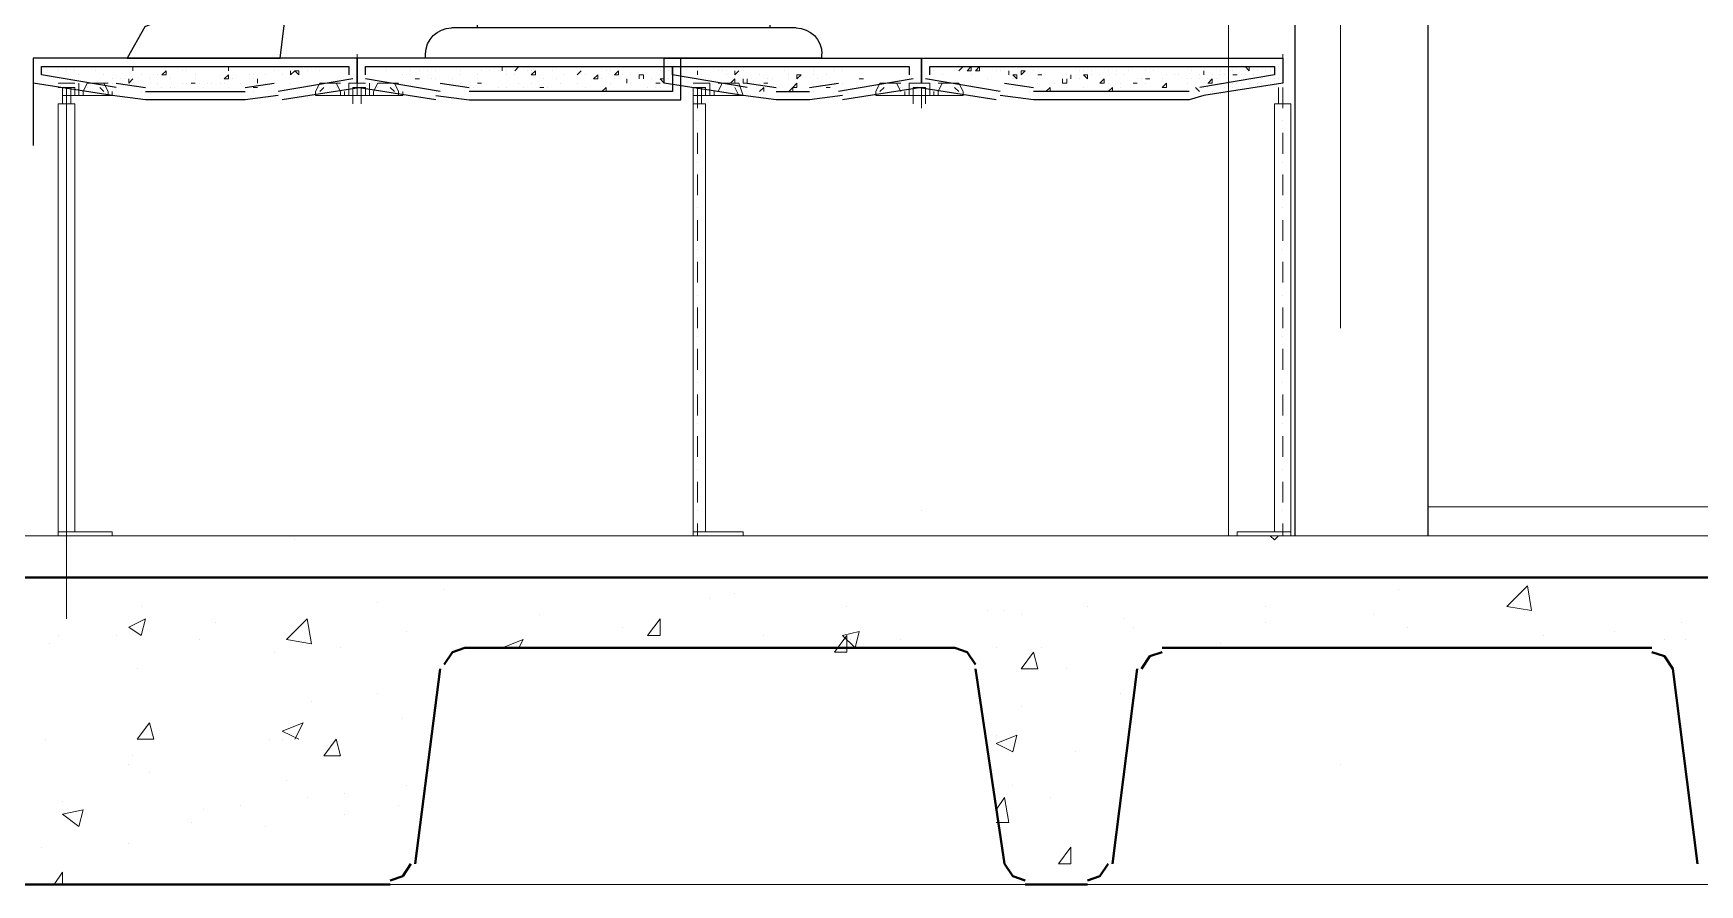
# Model space of a CAD drawing. Header units: millimetres. Extents: x 182 to 575, y -105 to 95.
# Drawn here: x 375.999 to 377.911, y -2.828 to -1.852 of the extents above; entities that cross this region are included whole.
import ezdxf

# ---------------------------------------------------------------- set-up
doc = ezdxf.new("R2010")
doc.units = ezdxf.units.MM
doc.header["$MEASUREMENT"] = 0
doc.layers.add('Akmb-vis', color=1, linetype='Continuous')
doc.layers.add('PDF_Geometry', color=7, linetype='Continuous')

# ---------------------------------------------------------------- blocks, each defined once
blk = doc.blocks.new('visib')
for p, q in [((-0.3984, 0.3158), (-0.5026, 0.83)), ((-0.5026, 0.83), (-0.4965, 0.83)), ((-0.4305, 0.625), (-0.4671, 0.806)), ((-0.4611, 0.625), (-0.0213, 0.625)), ((-0.455, 0.595), (0.0087, 0.595)), ((-0.06, 0.035), (-0.06, 0.595)), ((0.0087, 0.595), (0.0087, 0.595)), ((0.0442, 0.4515), (-0.06, 0.4403)), ((0.0774, 0.365), (0.0774, 0.4216)), ((-0.06, 0.365), (0.0774, 0.365)), ((-0.3984, 0.035), (-0.3984, 0.3158)), ((-0.4284, 0.035), (-0.03, 0.035)), ((-0.4584, 0), (-0.4584, 0.005)), ((-0.4584, 0), (0, 0)), ((0, 0), (0, 0.005)), ((0, 0), (0.3453, 0))]:
    blk.add_line(p, q)
at = {"const_width": 0.005}
for points in [[(-0.3295, 1.22, 1), (-0.3245, 1.22, 1)], [(-0.3295, 1.12, 1), (-0.3245, 1.12, 1)]]:
    blk.add_lwpolyline(points, format="xyb", close=True, dxfattribs=at)
for points in [[(-0.2903, 1.1396), (-0.27, 1.1365), (-0.2807, 1.103)], [(-0.3548, 0.7062), (-0.3463, 0.7603), (-0.3551, 0.8962), (-0.3792, 0.9898), (-0.4133, 0.9798), (-0.4384, 0.9559), (-0.4668, 0.8888), (-0.444, 0.7192), (-0.4108, 0.6344)], [(-0.3214, 0.9901), (-0.2831, 0.9492), (-0.2457, 0.8841), (-0.2532, 0.7269), (-0.2599, 0.6863)], [(-0.4108, 0.6344), (-0.2503, 0.6298), (-0.174, 0.6357), (-0.0905, 0.6298), (-0.0266, 0.6553), (-0.0378, 0.6873), (-0.0761, 0.6777), (-0.0937, 0.6729), (-0.1065, 0.6937), (-0.1443, 0.6703), (-0.2547, 0.6854), (-0.3228, 0.6967), (-0.3746, 0.712)], [(-0.06, 0.5384), (0.0568, 0.5444), (0.1577, 0.5294), (0.187, 0.4159), (0.1987, 0.2822), (0.2226, 0.072), (0.2737, 0.0567), (0.3248, 0.0363), (0.3453, 0), (0.255, 0), (0.1681, 0), (0.1562, 0.098), (0.1477, 0.2077), (0.1051, 0.3151), (0.089, 0.4546), (0.0272, 0.4554), (-0.06, 0.4403), (-0.06, 0.4403)]]:
    blk.add_lwpolyline(points)
for centre, start, end in [((-0.4965, 0.8), 11.4615, 90), ((-0.0213, 0.595), 0, 90), ((0.0474, 0.4216), 0, 96.1024), ((-0.4284, 0.005), 90, 180), ((-0.03, 0.005), 0, 90)]:
    blk.add_arc(centre, 0.03, start, end)
blk.add_ellipse((-0.3668, 1.1012), major_axis=(-0.0323, 0.1167), ratio=0.69756, start_param=4.848066, end_param=10.817557)
blk = doc.blocks.new('A$C2A1C6D1B')
blk.add_line((17.56, 112), (17.56, 132))
at = {"xscale": 100, "yscale": 100, "zscale": 100}
blk.add_blockref('visib', (50.26, 0), dxfattribs=at)

msp = doc.modelspace()

# ---------------------------------------------------------------- linework, layer by layer
at = {"layer": 'PDF_Geometry', "lineweight": 13}
for points in [[(377.3702, 1.2245), (377.3702, -2.4278)], [(377.4988, -2.1897), (377.4988, -1.1897)], [(376.0559, -1.8897), (376.0559, -1.8897)], [(376.075, -1.8897), (376.075, -1.8897)], [(376.0798, -1.8897), (376.0798, -1.8897)], [(376.0988, -1.8897), (376.0988, -1.8897)], [(376.1512, -1.8897), (376.1512, -1.8897)], [(376.1512, -1.8897), (376.1512, -1.8897)], [(376.1512, -1.8897), (376.1512, -1.8897)], [(376.1702, -1.8897), (376.1702, -1.8897)], [(376.1988, -1.8897), (376.1988, -1.8897)], [(376.2036, -1.8897), (376.2036, -1.8897)], [(376.2131, -1.8897), (376.2131, -1.8897)], [(376.2464, -1.8897), (376.2464, -1.8897)], [(376.2512, -1.8897), (376.2512, -1.8897)], [(376.3083, -1.8897), (376.3083, -1.8897)], [(376.3274, -1.8897), (376.3274, -1.8897)], [(376.3464, -1.8897), (376.3464, -1.8897)], [(376.3702, -1.8755), (376.3702, -1.9136)], [(376.4083, -1.8897), (376.4083, -1.8897)], [(376.4321, -1.8897), (376.4321, -1.8897)], [(376.4559, -1.8897), (376.4559, -1.8897)], [(376.4607, -1.8897), (376.4607, -1.8897)], [(376.4798, -1.8897), (376.4798, -1.8897)], [(376.4798, -1.8897), (376.4798, -1.8897)], [(376.4798, -1.8897), (376.4798, -1.8897)], [(376.4798, -1.8897), (376.4798, -1.8897)], [(376.4893, -1.8897), (376.4893, -1.8897)], [(376.4988, -1.8897), (376.4988, -1.8897)], [(376.4988, -1.8897), (376.5036, -1.8897)], [(376.5036, -1.8897), (376.5036, -1.8897)], [(376.5512, -1.8897), (376.5512, -1.8897)], [(376.5559, -1.8897), (376.5559, -1.8897)], [(376.6036, -1.8897), (376.6036, -1.8897)], [(376.6131, -1.8897), (376.6131, -1.8897)], [(376.6131, -1.8897), (376.6179, -1.8897)], [(376.6179, -1.8897), (376.6179, -1.8897)], [(376.6179, -1.8897), (376.6179, -1.8897)], [(376.6845, -1.8897), (376.6845, -1.8897)], [(376.7321, -1.8897), (376.7321, -1.8897)], [(376.7321, -1.8945), (376.7321, -1.8897)], [(376.7559, -1.8897), (376.7559, -1.8897)], [(376.8179, -1.8897), (376.8179, -1.8897)], [(376.8893, -1.8897), (376.8893, -1.8897)], [(376.9417, -1.8897), (376.9417, -1.8897)], [(376.9464, -1.8897), (376.9464, -1.8897)], [(376.9559, -1.8897), (376.9559, -1.8897)], [(376.9702, -1.8897), (376.9702, -1.8897)], [(376.975, -1.8897), (376.975, -1.8897)], [(376.9893, -1.8897), (376.9893, -1.8897)], [(376.9893, -1.8897), (376.9893, -1.8897)], [(376.9988, -1.8897), (376.9988, -1.8897)], [(377.0274, -1.8897), (377.0274, -1.8897)], [(377.0464, -1.8897), (377.0464, -1.8897)], [(377.0464, -1.8897), (377.0464, -1.8897)], [(377.0464, -1.8897), (377.0464, -1.8897)], [(377.0464, -1.8897), (377.0464, -1.8897)], [(377.0607, -1.8897), (377.0607, -1.8897)], [(377.0702, -1.8897), (377.0702, -1.8897)], [(377.0988, -1.8897), (377.0988, -1.8897)], [(377.1036, -1.8897), (377.1036, -1.8897)], [(377.1226, -1.8897), (377.1226, -1.8897)], [(377.1321, -1.8897), (377.1321, -1.8897)], [(377.1512, -1.8897), (377.1512, -1.8897)], [(377.175, -1.8897), (377.175, -1.8897)], [(377.1798, -1.8897), (377.1798, -1.8897)], [(377.2464, -1.8897), (377.2464, -1.8897)], [(377.2988, -1.8897), (377.2988, -1.8897)], [(377.3179, -1.8897), (377.3179, -1.8897)], [(377.3179, -1.8897), (377.3226, -1.8897)], [(377.3561, -1.8897), (377.3561, -1.8897)], [(377.3702, -1.8897), (377.3702, -1.8897)], [(377.418, -1.8897), (377.418, -1.8897)], [(377.4274, -1.8897), (377.4274, -1.8897)], [(377.4323, -1.8755), (377.4323, -1.8897)], [(376.0274, -1.8945), (376.0274, -1.8945)], [(376.0369, -1.8945), (376.0369, -1.8945)], [(376.0464, -1.8945), (376.0464, -1.8945)], [(376.0512, -1.8993), (376.0512, -1.8993)], [(376.0702, -1.8945), (376.0702, -1.8945)], [(376.0798, -1.8993), (376.0798, -1.8993)], [(376.0845, -1.9088), (376.0845, -1.9088)], [(376.0893, -1.904), (376.0893, -1.904)], [(376.0893, -1.9088), (376.0893, -1.9088)], [(376.0988, -1.904), (376.0988, -1.904)], [(376.1036, -1.904), (376.1036, -1.904)], [(376.1083, -1.904), (376.1083, -1.904)], [(376.1083, -1.904), (376.1083, -1.9088), (376.1131, -1.904)], [(376.1083, -1.904), (376.1083, -1.904)], [(376.1131, -1.8945), (376.1131, -1.8945)], [(376.1131, -1.904), (376.1131, -1.904)], [(376.1131, -1.9088), (376.1131, -1.9088)], [(376.1226, -1.8993), (376.1226, -1.8993)], [(376.1321, -1.904), (376.1321, -1.904)], [(376.1369, -1.8993), (376.1369, -1.8993)], [(376.1417, -1.8993), (376.1417, -1.8993)], [(376.1417, -1.9088), (376.1417, -1.9088)], [(376.1512, -1.8993), (376.1512, -1.8993)], [(376.1512, -1.8993), (376.1512, -1.8993)], [(376.1559, -1.904), (376.1559, -1.904)], [(376.1702, -1.8945), (376.1702, -1.8945)], [(376.1702, -1.9088), (376.1702, -1.9088)], [(376.175, -1.8945), (376.175, -1.8945)], [(376.175, -1.9088), (376.175, -1.9088)], [(376.1798, -1.9088), (376.1798, -1.9088)], [(376.1845, -1.8993), (376.1845, -1.8993)], [(376.1845, -1.8993), (376.1845, -1.8993)], [(376.1845, -1.8993), (376.1845, -1.8993)], [(376.1845, -1.904), (376.1845, -1.904)], [(376.1893, -1.9088), (376.1893, -1.9088)], [(376.1893, -1.9088), (376.1893, -1.9088)], [(376.1988, -1.9088), (376.1988, -1.9088)], [(376.2036, -1.9088), (376.2036, -1.9088)], [(376.2131, -1.9088), (376.2131, -1.9088)], [(376.2179, -1.904), (376.2179, -1.904)], [(376.2179, -1.9088), (376.2179, -1.9088)], [(376.2226, -1.8945), (376.2226, -1.8945)], [(376.2274, -1.904), (376.2274, -1.904)], [(376.2369, -1.9088), (376.2369, -1.9088)], [(376.2464, -1.8993), (376.2464, -1.8993)], [(376.2512, -1.8993), (376.2512, -1.8993)], [(376.2512, -1.904), (376.2512, -1.904)], [(376.2559, -1.9088), (376.2559, -1.9088)], [(376.2655, -1.8993), (376.2655, -1.8993)], [(376.2655, -1.9088), (376.2655, -1.9088)], [(376.275, -1.8945), (376.275, -1.8945)], [(376.2798, -1.8945), (376.2798, -1.8945)], [(376.2845, -1.8993), (376.2845, -1.8993)], [(376.294, -1.8945), (376.294, -1.8993), (376.2988, -1.8945)], [(376.294, -1.9088), (376.294, -1.9088)], [(376.294, -1.9088), (376.294, -1.9088)], [(376.3036, -1.8945), (376.3036, -1.8945)], [(376.3131, -1.8945), (376.3131, -1.8945)], [(376.3274, -1.8945), (376.3274, -1.8945)], [(376.4036, -1.8945), (376.4036, -1.8945)], [(376.4226, -1.8993), (376.4226, -1.8993)], [(376.4274, -1.8993), (376.4274, -1.8993)], [(376.4321, -1.8945), (376.4321, -1.8945)], [(376.4369, -1.904), (376.4417, -1.904)], [(376.4417, -1.8945), (376.4417, -1.8945)], [(376.4417, -1.904), (376.4417, -1.904)], [(376.4512, -1.8945), (376.4512, -1.8945)], [(376.4559, -1.904), (376.4559, -1.904)], [(376.4607, -1.8945), (376.4607, -1.8945)], [(376.4607, -1.904), (376.4607, -1.904)], [(376.4798, -1.904), (376.4798, -1.904)], [(376.4798, -1.9088), (376.4798, -1.9088)], [(376.4893, -1.8945), (376.4893, -1.8945)], [(376.4893, -1.8993), (376.4893, -1.8993)], [(376.4893, -1.9088), (376.4893, -1.9088)], [(376.5083, -1.8993), (376.5083, -1.8993)], [(376.5083, -1.904), (376.5083, -1.904)], [(376.5083, -1.9088), (376.5131, -1.9088)], [(376.5083, -1.9088), (376.5083, -1.9088)], [(376.5131, -1.8945), (376.5131, -1.8945)], [(376.5131, -1.9088), (376.5131, -1.9088)], [(376.5226, -1.8945), (376.5226, -1.8945)], [(376.5321, -1.8945), (376.5321, -1.8945)], [(376.5369, -1.8945), (376.5369, -1.8945)], [(376.5417, -1.8945), (376.5417, -1.8945)], [(376.5417, -1.8993), (376.5417, -1.8993)], [(376.5512, -1.8945), (376.5512, -1.8945)], [(376.5512, -1.8993), (376.5512, -1.8993)], [(376.5559, -1.9088), (376.5559, -1.9088)], [(376.5655, -1.8945), (376.5655, -1.8945)], [(376.5702, -1.8945), (376.5702, -1.8945)], [(376.5702, -1.9088), (376.5702, -1.9088)], [(376.5845, -1.904), (376.5845, -1.904)], [(376.594, -1.8945), (376.594, -1.8945)], [(376.5988, -1.904), (376.5988, -1.904)], [(376.6036, -1.9088), (376.6036, -1.9088)], [(376.6083, -1.8993), (376.6083, -1.8993)], [(376.6083, -1.8993), (376.6083, -1.8993)], [(376.6083, -1.8993), (376.6083, -1.8993)], [(376.6083, -1.8993), (376.6083, -1.8993)], [(376.6226, -1.8993), (376.6226, -1.8993)], [(376.6226, -1.8993), (376.6226, -1.8993)], [(376.6226, -1.9088), (376.6226, -1.9088)], [(376.6274, -1.8993), (376.6274, -1.8993)], [(376.6321, -1.8993), (376.6321, -1.8993)], [(376.6464, -1.8993), (376.6464, -1.8993)], [(376.6512, -1.904), (376.6512, -1.904)], [(376.6559, -1.8945), (376.6559, -1.8945)], [(376.6607, -1.8945), (376.6607, -1.8945)], [(376.6607, -1.9088), (376.6607, -1.9088)], [(376.6655, -1.904), (376.6655, -1.904)], [(376.675, -1.8993), (376.675, -1.8993)], [(376.6798, -1.9088), (376.6798, -1.9088)], [(376.6845, -1.8993), (376.6845, -1.8993)], [(376.6845, -1.9088), (376.6845, -1.9088)], [(376.6988, -1.904), (376.6988, -1.8993), (376.694, -1.8993), (376.694, -1.904)], [(376.6988, -1.8993), (376.6988, -1.8993)], [(376.7083, -1.904), (376.7083, -1.904)], [(376.7179, -1.8945), (376.7179, -1.8945)], [(376.7179, -1.9088), (376.7179, -1.9088)], [(376.7274, -1.8945), (376.7274, -1.8945)], [(376.7274, -1.904), (376.7274, -1.904)], [(376.7607, -1.8993), (376.7607, -1.8993)], [(376.7607, -1.8993), (376.7607, -1.8993)], [(376.7655, -1.8993), (376.7655, -1.8993)], [(376.7845, -1.8945), (376.7845, -1.8945)], [(376.7893, -1.8945), (376.7893, -1.8945)], [(376.794, -1.8945), (376.794, -1.8945)], [(376.794, -1.8993), (376.794, -1.8993)], [(376.8036, -1.8945), (376.8036, -1.8945)], [(376.8036, -1.8945), (376.8036, -1.8993), (376.8083, -1.8945)], [(376.8036, -1.904), (376.8036, -1.904)], [(376.8131, -1.8945), (376.8131, -1.8945)], [(376.8179, -1.904), (376.8179, -1.9088), (376.8131, -1.9088), (376.8131, -1.904)], [(376.8179, -1.9088), (376.8179, -1.9088)], [(376.8226, -1.904), (376.8226, -1.904)], [(376.8321, -1.8993), (376.8321, -1.8993)], [(376.8321, -1.9088), (376.8321, -1.9088)], [(376.8369, -1.9088), (376.8369, -1.9088)], [(376.8369, -1.9088), (376.8417, -1.9088)], [(376.8417, -1.904), (376.8417, -1.904)], [(376.8417, -1.9088), (376.8417, -1.9088)], [(376.8464, -1.904), (376.8464, -1.904)], [(376.8464, -1.904), (376.8464, -1.904)], [(376.8607, -1.8945), (376.8607, -1.8945)], [(376.8655, -1.8993), (376.8655, -1.8993)], [(376.8655, -1.904), (376.8655, -1.904)], [(376.875, -1.904), (376.875, -1.904)], [(376.894, -1.8945), (376.894, -1.8945)], [(376.894, -1.8993), (376.894, -1.8993)], [(376.8988, -1.904), (376.8988, -1.904)], [(376.9083, -1.8993), (376.9083, -1.8993)], [(376.9179, -1.8945), (376.9179, -1.8945)], [(376.9179, -1.9088), (376.9179, -1.9088)], [(376.9274, -1.8945), (376.9274, -1.8945)], [(376.9274, -1.9088), (376.9274, -1.9088)], [(376.9464, -1.904), (376.9512, -1.904)], [(376.9464, -1.904), (376.9464, -1.904)], [(376.9512, -1.904), (376.9512, -1.904)], [(377.0179, -1.8993), (377.0179, -1.8993)], [(377.0179, -1.8993), (377.0179, -1.8993)], [(377.0321, -1.8945), (377.0321, -1.8945)], [(377.0417, -1.8993), (377.0417, -1.8993)], [(377.0559, -1.8945), (377.0559, -1.8945)], [(377.0702, -1.8945), (377.0702, -1.8945)], [(377.075, -1.8993), (377.075, -1.8993)], [(377.0798, -1.8945), (377.0798, -1.8945)], [(377.0845, -1.8945), (377.0845, -1.8945)], [(377.094, -1.904), (377.094, -1.904)], [(377.1036, -1.8945), (377.1036, -1.8945)], [(377.1083, -1.8945), (377.1083, -1.8945)], [(377.1179, -1.8993), (377.1179, -1.8993)], [(377.1226, -1.8993), (377.1226, -1.8993)], [(377.1226, -1.904), (377.1226, -1.904)], [(377.1321, -1.904), (377.1321, -1.904)], [(377.1369, -1.8945), (377.1369, -1.8945)], [(377.1464, -1.8945), (377.1464, -1.8945)], [(377.1512, -1.904), (377.1512, -1.904)], [(377.1512, -1.9088), (377.1512, -1.9088)], [(377.1559, -1.8993), (377.1559, -1.8993)], [(377.1607, -1.8993), (377.1607, -1.8993)], [(377.1702, -1.9088), (377.1702, -1.9088)], [(377.1845, -1.904), (377.1845, -1.9088), (377.1798, -1.9088), (377.1798, -1.904)], [(377.1798, -1.904), (377.1798, -1.904)], [(377.1845, -1.8993), (377.1845, -1.8993)], [(377.1893, -1.8993), (377.1893, -1.8993)], [(377.1893, -1.904), (377.1893, -1.904)], [(377.1988, -1.8945), (377.1988, -1.8945)], [(377.1988, -1.904), (377.1988, -1.904)], [(377.2036, -1.8945), (377.2036, -1.8945)], [(377.2083, -1.8993), (377.2083, -1.8993)], [(377.2131, -1.8945), (377.2131, -1.8945)], [(377.2131, -1.8993), (377.2131, -1.8993)], [(377.2226, -1.8993), (377.2226, -1.8993)], [(377.2321, -1.8945), (377.2321, -1.8945)], [(377.2321, -1.9088), (377.2321, -1.9088)], [(377.2417, -1.8945), (377.2417, -1.8945)], [(377.2417, -1.8993), (377.2417, -1.8993)], [(377.2464, -1.9088), (377.2464, -1.9088)], [(377.2512, -1.8993), (377.2512, -1.8993)], [(377.2559, -1.8945), (377.2559, -1.8945)], [(377.2607, -1.9088), (377.2607, -1.9088)], [(377.2607, -1.9088), (377.2607, -1.9088)], [(377.2655, -1.9088), (377.2607, -1.9088)], [(377.2655, -1.904), (377.2655, -1.904)], [(377.2702, -1.904), (377.2702, -1.904)], [(377.275, -1.8945), (377.275, -1.8945)], [(377.275, -1.9088), (377.275, -1.9088)], [(377.2798, -1.904), (377.2798, -1.904)], [(377.2845, -1.8945), (377.2845, -1.8945)], [(377.294, -1.904), (377.294, -1.904)], [(377.2988, -1.8993), (377.2988, -1.8993)], [(377.2988, -1.9088), (377.2988, -1.9088)], [(377.3083, -1.8993), (377.3083, -1.8993)], [(377.3131, -1.8993), (377.3131, -1.8993)], [(377.3226, -1.904), (377.3226, -1.904)], [(377.3226, -1.9088), (377.3226, -1.9088)], [(377.3274, -1.8945), (377.3274, -1.8945)], [(377.3274, -1.904), (377.3274, -1.904)], [(377.3369, -1.8993), (377.3369, -1.8993)], [(377.3371, -1.904), (377.3371, -1.904)], [(377.3418, -1.8993), (377.3418, -1.8993)], [(377.3464, -1.904), (377.3464, -1.904)], [(377.3466, -1.9088), (377.3513, -1.904), (377.3513, -1.9088)], [(377.3512, -1.8993), (377.3512, -1.8993)], [(377.3512, -1.9088), (377.3512, -1.9088)], [(377.3559, -1.904), (377.3559, -1.904)], [(377.3561, -1.904), (377.3561, -1.904)], [(377.3561, -1.904), (377.3561, -1.904)], [(377.3607, -1.8945), (377.3607, -1.8945)], [(377.3607, -1.9088), (377.3607, -1.9088)], [(377.3609, -1.8993), (377.3609, -1.8993)], [(377.3655, -1.8993), (377.3655, -1.8993)], [(377.375, -1.8945), (377.375, -1.8945)], [(377.375, -1.9088), (377.375, -1.9088)], [(377.3798, -1.9088), (377.3798, -1.9088)], [(377.3799, -1.8993), (377.3799, -1.8993)], [(377.3845, -1.8993), (377.3845, -1.8993)], [(377.3847, -1.8993), (377.3847, -1.8993)], [(377.3893, -1.8993), (377.3893, -1.8993)], [(377.3894, -1.8945), (377.3894, -1.8945)], [(377.394, -1.9088), (377.394, -1.9088)], [(377.399, -1.8993), (377.399, -1.8993)], [(377.4036, -1.8945), (377.4036, -1.8945)], [(377.4036, -1.9088), (377.4036, -1.9088)], [(377.4036, -1.9088), (377.4036, -1.9088)], [(377.4083, -1.904), (377.4083, -1.904)], [(377.4131, -1.8945), (377.4131, -1.8945)], [(377.4179, -1.904), (377.4179, -1.904)], [(377.418, -1.8945), (377.418, -1.8945)], [(377.4226, -1.904), (377.4226, -1.904)], [(377.4226, -1.904), (377.4226, -1.904)], [(377.4274, -1.904), (377.4274, -1.904)], [(377.4274, -1.9088), (377.4274, -1.9088)], [(377.4323, -1.8993), (377.4323, -1.8993)], [(377.4323, -1.8993), (377.4323, -1.8993)], [(377.4323, -1.8993), (377.4323, -1.8993)], [(376.0369, -1.9231), (376.0369, -2.5231)], [(376.1226, -1.9183), (376.1226, -1.9183)], [(376.1369, -1.9183), (376.1369, -1.9183)], [(376.1464, -1.9136), (376.1464, -1.9136)], [(376.1559, -1.9136), (376.1559, -1.9136)], [(376.1607, -1.9136), (376.1607, -1.9136)], [(376.194, -1.9136), (376.194, -1.9136)], [(376.2226, -1.9136), (376.2226, -1.9136)], [(376.2464, -1.9136), (376.2464, -1.9136)], [(376.2512, -1.9136), (376.2512, -1.9136)], [(376.2512, -1.9183), (376.2512, -1.9183)], [(376.3702, -1.9231), (376.3702, -1.9231)], [(376.5036, -1.9136), (376.5036, -1.9136)], [(376.5083, -1.9183), (376.5083, -1.9183)], [(376.5321, -1.9136), (376.5321, -1.9136)], [(376.5417, -1.9136), (376.5417, -1.9136)], [(376.5417, -1.9183), (376.5417, -1.9183)], [(376.5607, -1.9136), (376.5607, -1.9136)], [(376.5845, -1.9136), (376.5845, -1.9136)], [(376.5893, -1.9136), (376.5893, -1.9136)], [(376.6083, -1.9183), (376.6083, -1.9183)], [(376.6321, -1.9136), (376.6321, -1.9136)], [(376.6845, -1.9183), (376.6845, -1.9183)], [(376.7036, -1.9136), (376.7036, -1.9136)], [(376.7131, -1.9136), (376.7131, -1.9136)], [(376.7179, -1.9136), (376.7179, -1.9136)], [(376.7607, -1.9136), (376.7607, -1.9374)], [(376.7607, -1.9136), (376.7607, -1.9374)], [(376.8321, -1.9183), (376.8369, -1.9136), (376.8369, -1.9183)], [(376.8655, -1.9183), (376.8655, -1.9183)], [(376.894, -1.9136), (376.894, -1.9136)], [(376.894, -1.9183), (376.894, -1.9183)], [(376.9083, -1.9136), (376.9131, -1.9136)], [(376.9083, -1.9136), (376.9083, -1.9136)], [(376.9131, -1.9136), (376.9131, -1.9136)], [(377.0179, -1.9136), (377.0179, -1.9374)], [(377.0179, -1.9136), (377.0179, -1.9374)], [(377.1226, -1.9136), (377.1226, -1.9136)], [(377.1226, -1.9136), (377.1226, -1.9136)], [(377.1417, -1.9183), (377.1417, -1.9183)], [(377.1464, -1.9136), (377.1464, -1.9136)], [(377.1655, -1.9183), (377.1655, -1.9183)], [(377.1702, -1.9183), (377.1702, -1.9183)], [(377.1845, -1.9136), (377.1845, -1.9136)], [(377.2036, -1.9136), (377.2036, -1.9136)], [(377.2226, -1.9183), (377.2226, -1.9183)], [(377.2464, -1.9136), (377.2464, -1.9136)], [(377.2655, -1.9183), (377.2655, -1.9183)], [(377.294, -1.9136), (377.294, -1.9136)], [(377.3131, -1.9183), (377.3131, -1.9183)], [(377.3321, -1.9136), (377.3321, -1.9136)], [(377.3464, -1.9136), (377.3464, -1.9136)], [(377.3512, -1.9183), (377.3512, -1.9183)], [(377.3655, -1.9136), (377.3655, -1.9136)], [(377.3702, -1.9183), (377.3702, -1.9183)], [(377.3702, -1.9183), (377.3702, -1.9183)], [(377.375, -1.9136), (377.375, -1.9136)], [(377.4323, -1.9136), (377.4323, -1.9374)], [(377.4323, -1.9136), (377.4323, -1.9374)], [(377.4323, -1.9136), (377.4323, -1.9374)], [(376.7607, -1.9517), (376.7607, -1.9517)], [(376.7607, -1.9659), (376.7607, -1.9897)], [(377.4323, -1.9517), (377.4323, -1.9517)], [(377.4323, -1.9659), (377.4323, -1.9897)], [(376.7607, -1.9993), (376.7607, -1.9993)], [(377.4323, -1.9993), (377.4323, -1.9993)], [(376.7607, -2.0136), (376.7607, -2.0374)], [(377.4323, -2.0136), (377.4323, -2.0374)], [(376.7607, -2.0517), (376.7607, -2.0517)], [(377.4323, -2.0517), (377.4323, -2.0517)], [(376.7607, -2.0659), (376.7607, -2.0897)], [(377.4323, -2.0659), (377.4323, -2.0897)], [(376.7607, -2.0993), (376.7607, -2.0993)], [(377.4323, -2.0993), (377.4323, -2.0993)], [(376.7607, -2.1136), (376.7607, -2.1374)], [(377.4323, -2.1136), (377.4323, -2.1374)], [(376.7607, -2.1517), (376.7607, -2.1517)], [(377.4323, -2.1517), (377.4323, -2.1517)], [(376.7607, -2.1659), (376.7607, -2.1897)], [(377.4323, -2.1659), (377.4323, -2.1897)], [(376.7607, -2.1993), (376.7607, -2.1993)], [(376.7607, -2.2136), (376.7607, -2.2374)], [(377.4323, -2.1993), (377.4323, -2.1993)], [(377.4323, -2.2136), (377.4323, -2.2374)], [(376.7607, -2.2517), (376.7607, -2.2517)], [(377.4323, -2.2517), (377.4323, -2.2517)], [(376.7607, -2.2659), (376.7607, -2.2897)], [(377.4323, -2.2659), (377.4323, -2.2897)], [(376.7607, -2.2993), (376.7607, -2.2993)], [(377.4323, -2.2993), (377.4323, -2.2993)], [(376.7607, -2.3136), (376.7607, -2.3374)], [(377.4323, -2.3136), (377.4323, -2.3374)], [(376.7607, -2.3517), (376.7607, -2.3517)], [(376.7607, -2.3659), (376.7607, -2.3897)], [(377.4323, -2.3517), (377.4323, -2.3517)], [(377.4323, -2.3659), (377.4323, -2.3897)], [(376.7607, -2.3993), (376.7607, -2.3993)], [(377.0179, -2.3993), (377.0179, -2.3993)], [(377.4323, -2.3993), (377.4323, -2.3993)], [(377.5988, -2.3945), (382.8702, -2.3945)], [(364.4655, -2.4278), (383.4702, -2.4278)], [(376.7607, -2.4136), (376.7607, -2.4278)], [(377.4323, -2.4136), (377.4323, -2.4278)], [(377.4988, -2.6897), (377.4988, -2.6897)], [(387.8893, -2.8278), (383.2464, -2.8278), (364.6702, -2.8278), (364.7226, -2.8278)]]:
    msp.add_lwpolyline(points, dxfattribs=at)
at = {"layer": 'PDF_Geometry', "lineweight": 25}
for points in [[(377.4464, -1.2945), (377.4464, -2.4278)], [(377.5988, -1.2945), (377.5988, -2.4278)], [(376.4607, -1.9231), (376.4988, -1.9278), (376.7417, -1.9278), (376.7417, -1.8802), (376.3702, -1.8802), (376.3702, -1.9088), (376.3702, -1.8802), (375.9988, -1.8802), (375.9988, -1.9088), (375.9988, -1.9802)], [(376.094, -1.9136), (376.0083, -1.8993), (376.0083, -1.8897), (376.3607, -1.8897), (376.3607, -1.8993)], [(376.3798, -1.8993), (376.3798, -1.8897), (376.7321, -1.8897), (376.7321, -1.9183), (376.4988, -1.9183)], [(376.7226, -1.9088), (376.7226, -1.8802)], [(376.9274, -1.9231), (376.8893, -1.9278), (376.8512, -1.9278), (376.8131, -1.9231), (376.7226, -1.9088), (376.7226, -1.8802), (377.0179, -1.8802), (377.0179, -1.9088), (377.0179, -1.8802), (377.4323, -1.8802), (377.4323, -1.9088), (377.3418, -1.9231), (377.325, -1.9278), (377.1464, -1.9278), (377.1083, -1.9231)], [(376.8179, -1.9136), (376.7321, -1.8993), (376.7321, -1.8897), (377.0036, -1.8897), (377.0036, -1.8993)], [(376.7417, -1.9088), (376.7417, -1.8802)], [(377.0274, -1.8993), (377.0274, -1.8897), (377.4228, -1.8897), (377.4228, -1.8993), (377.3371, -1.9136)], [(376.2798, -1.9231), (376.2417, -1.9278), (376.1274, -1.9278), (376.0893, -1.9231), (375.9988, -1.9088)], [(376.094, -1.9088), (376.1274, -1.9136)], [(376.2417, -1.9136), (376.275, -1.9088)], [(376.3655, -1.904), (376.2798, -1.9183)], [(376.4655, -1.9183), (376.3798, -1.904)], [(376.4655, -1.9088), (376.4988, -1.9136)], [(376.8179, -1.9088), (376.8512, -1.9136)], [(376.8893, -1.9136), (376.9226, -1.9088)], [(377.0083, -1.904), (376.9226, -1.9183)], [(377.1083, -1.9183), (377.0226, -1.904)], [(377.1131, -1.9088), (377.1464, -1.9136)], [(376.1274, -1.9183), (376.2417, -1.9183)], [(376.375, -1.9136), (376.2845, -1.9278)], [(376.4607, -1.9278), (376.3702, -1.9136)], [(376.4607, -1.9231), (376.4607, -1.9231)], [(376.8512, -1.9183), (376.8893, -1.9183)], [(377.0179, -1.9136), (376.9274, -1.9278)], [(377.1036, -1.9278), (377.0131, -1.9136)], [(377.325, -1.9183), (377.1464, -1.9183)]]:
    msp.add_lwpolyline(points, dxfattribs=at)
at = {"layer": 'PDF_Geometry', "lineweight": 13}
for points in [[(376.0798, -1.8897), (376.075, -1.8897)], [(376.1131, -1.8897), (376.1131, -1.8945)], [(376.2226, -1.8897), (376.2226, -1.8945)], [(376.5369, -1.8897), (376.5369, -1.8945)], [(376.5559, -1.8897), (376.5512, -1.8945)], [(377.0655, -1.8897), (377.0607, -1.8945)], [(377.075, -1.8945), (377.0702, -1.8945), (377.075, -1.8897)], [(377.0845, -1.8897), (377.0845, -1.8945), (377.0798, -1.8945)], [(377.394, -1.8897), (377.394, -1.8945), (377.3893, -1.8897)], [(376.1512, -1.8945), (376.1512, -1.8993), (376.1464, -1.8993)], [(376.1845, -1.9088), (376.1798, -1.9088)], [(376.2226, -1.8993), (376.2226, -1.904), (376.2179, -1.904)], [(376.2559, -1.904), (376.2559, -1.9088)], [(376.3036, -1.8993), (376.2988, -1.8945), (376.3036, -1.8945)], [(376.575, -1.8945), (376.575, -1.8993), (376.5702, -1.8993)], [(376.6274, -1.8945), (376.6226, -1.8993)], [(376.6464, -1.8993), (376.6464, -1.904), (376.6417, -1.904)], [(376.6702, -1.8993), (376.6655, -1.8993), (376.6702, -1.8945)], [(376.6798, -1.904), (376.6798, -1.9088)], [(376.7179, -1.9088), (376.7131, -1.9088)], [(376.7226, -1.9088), (376.7179, -1.904), (376.7226, -1.904)], [(376.7607, -1.8945), (376.7607, -1.8993)], [(376.8036, -1.904), (376.8036, -1.9088), (376.7988, -1.9088)], [(376.875, -1.9088), (376.875, -1.9136), (376.8702, -1.9136)], [(376.8798, -1.8993), (376.875, -1.904), (376.875, -1.8993)], [(377.1179, -1.8945), (377.1179, -1.8993)], [(377.1274, -1.904), (377.1226, -1.8993), (377.1274, -1.8993)], [(377.1369, -1.8945), (377.1321, -1.8993), (377.1321, -1.8945)], [(377.1559, -1.8993), (377.1512, -1.8993)], [(377.1893, -1.8993), (377.1893, -1.904)], [(377.2083, -1.8993), (377.2083, -1.904), (377.2036, -1.8993)], [(377.2274, -1.904), (377.2274, -1.9088), (377.2226, -1.9088)], [(377.2798, -1.904), (377.275, -1.904)], [(377.2988, -1.9088), (377.2988, -1.9136), (377.294, -1.9136)], [(377.3418, -1.8945), (377.3418, -1.8993)], [(377.3512, -1.9088), (377.3464, -1.9088)], [(377.3799, -1.8993), (377.3752, -1.8993)], [(376.2559, -1.9136), (376.2512, -1.9136)], [(376.5845, -1.9136), (376.5798, -1.9136)], [(376.6559, -1.9136), (376.6559, -1.9183), (376.6512, -1.9183)], [(376.8702, -1.9183), (376.8655, -1.9183), (376.8702, -1.9136)], [(377.1655, -1.9136), (377.1655, -1.9183), (377.1607, -1.9183)], [(377.2369, -1.9183), (377.2321, -1.9183), (377.2369, -1.9136)], [(377.3321, -1.9136), (377.3369, -1.9183)]]:
    msp.add_lwpolyline(points, close=True, dxfattribs=at)
at = {"layer": 'PDF_Geometry', "lineweight": 20}
for points in [[(376.0274, -1.9088), (376.0464, -1.9088), (376.0274, -1.9088)], [(376.0798, -1.9088), (376.0845, -1.9183), (376.0798, -1.9088), (376.0607, -1.9088), (376.0845, -1.9088), (376.0607, -1.9088), (376.0559, -1.9183), (376.0559, -1.9231), (376.0512, -1.9231), (376.0559, -1.9231), (376.0464, -1.9231)], [(376.0464, -1.9088), (376.0464, -1.9088)], [(376.0512, -1.9088), (376.0512, -1.9231)], [(376.0559, -1.9183), (376.0607, -1.9088), (376.0559, -1.9183)], [(376.0607, -1.9088), (376.0607, -1.9088)], [(376.0845, -1.9088), (376.0845, -1.9088)], [(376.3512, -1.9088), (376.3274, -1.9088), (376.3464, -1.9088), (376.3274, -1.9088), (376.3226, -1.9183), (376.3226, -1.9231), (376.4226, -1.9231)], [(376.3274, -1.9088), (376.3226, -1.9183)], [(376.3274, -1.9088), (376.3274, -1.9088)], [(376.3512, -1.9183), (376.3512, -1.9231), (376.3512, -1.9183), (376.3464, -1.9088)], [(376.3464, -1.9088), (376.3512, -1.9183), (376.3464, -1.9088)], [(376.3464, -1.9088), (376.3464, -1.9088)], [(376.3607, -1.9088), (376.3798, -1.9088), (376.3607, -1.9088), (376.3607, -1.9231), (376.3607, -1.9136), (376.3607, -1.9231), (376.3559, -1.9231), (376.3607, -1.9231), (376.3512, -1.9231)], [(376.3512, -1.9088), (376.3512, -1.9088)], [(376.3607, -1.9088), (376.3607, -1.9088)], [(376.4179, -1.9088), (376.394, -1.9088), (376.4131, -1.9088), (376.4179, -1.9183), (376.4131, -1.9088), (376.394, -1.9088), (376.3893, -1.9183), (376.3893, -1.9231), (376.3845, -1.9231), (376.3893, -1.9231), (376.3798, -1.9231)], [(376.3798, -1.9088), (376.3798, -1.9088)], [(376.3845, -1.9088), (376.3845, -1.9231)], [(376.3893, -1.9183), (376.394, -1.9088), (376.3893, -1.9183)], [(376.394, -1.9088), (376.394, -1.9088)], [(376.4131, -1.9088), (376.4131, -1.9088)], [(376.4179, -1.9088), (376.4179, -1.9088)], [(376.775, -1.9136), (376.775, -1.9231), (376.775, -1.9088), (376.7559, -1.9088), (376.7702, -1.9088)], [(376.775, -1.9088), (376.775, -1.9088)], [(376.7893, -1.9088), (376.7845, -1.9183)], [(376.8083, -1.9088), (376.8131, -1.9231), (376.8083, -1.9088), (376.7845, -1.9088)], [(376.7845, -1.9183), (376.7893, -1.9088), (376.7845, -1.9183)], [(376.7845, -1.9088), (376.8083, -1.9088), (376.7845, -1.9088)], [(376.7845, -1.9088), (376.7845, -1.9088)], [(376.8083, -1.9088), (376.8083, -1.9088)], [(376.994, -1.9088), (376.9702, -1.9088), (376.9655, -1.9183), (376.9655, -1.9231), (377.0655, -1.9231), (377.0655, -1.9183), (377.0655, -1.9231), (377.0655, -1.9183)], [(376.9702, -1.9088), (376.9655, -1.9183)], [(376.9702, -1.9088), (376.994, -1.9088), (376.9702, -1.9088)], [(376.9702, -1.9088), (376.9702, -1.9088)], [(376.994, -1.9183), (376.9893, -1.9088)], [(376.9893, -1.9088), (376.994, -1.9183), (376.9893, -1.9088)], [(376.994, -1.9088), (376.994, -1.9088)], [(377.0274, -1.9136), (377.0274, -1.9231), (377.0274, -1.9088), (377.0036, -1.9088), (377.0036, -1.9231), (377.0036, -1.9136)], [(377.0036, -1.9088), (377.0036, -1.9088)], [(377.0226, -1.9088), (377.0083, -1.9088)], [(377.0274, -1.9088), (377.0274, -1.9088)], [(377.0417, -1.9088), (377.0369, -1.9183), (377.0369, -1.9231)], [(377.0607, -1.9088), (377.0655, -1.9183), (377.0607, -1.9088), (377.0369, -1.9088)], [(377.0369, -1.9183), (377.0417, -1.9088), (377.0369, -1.9183)], [(377.0369, -1.9088), (377.0607, -1.9088), (377.0369, -1.9088)], [(377.0369, -1.9088), (377.0369, -1.9088)], [(377.0607, -1.9088), (377.0607, -1.9088)], [(377.3847, -1.9088), (377.3847, -1.9088)], [(377.4085, -1.9088), (377.4085, -1.9088)], [(376.0274, -1.9136), (376.0464, -1.9136), (376.0464, -1.9231), (376.0464, -1.9136)], [(376.0321, -1.9136), (376.0321, -1.9326)], [(376.0893, -1.9231), (376.0321, -1.9231)], [(376.0369, -1.9136), (376.0369, -1.9231)], [(376.0417, -1.9136), (376.0417, -1.9326)], [(376.0464, -1.9136), (376.0464, -1.9136)], [(376.0464, -1.9231), (376.0464, -1.9231)], [(376.0512, -1.9231), (376.0512, -1.9231)], [(376.0559, -1.9231), (376.0559, -1.9183), (376.0559, -1.9231)], [(376.0559, -1.9231), (376.0559, -1.9231)], [(376.0607, -1.9136), (376.0607, -1.9136)], [(376.0798, -1.9183), (376.075, -1.9136)], [(376.0798, -1.9136), (376.0798, -1.9136)], [(376.0845, -1.9183), (376.0845, -1.9231)], [(376.0893, -1.9231), (376.0893, -1.9183), (376.0893, -1.9231)], [(376.0893, -1.9231), (376.0893, -1.9231)], [(376.3226, -1.9231), (376.3226, -1.9183), (376.3226, -1.9231)], [(376.3226, -1.9231), (376.3226, -1.9231)], [(376.3321, -1.9136), (376.3274, -1.9183)], [(376.3274, -1.9136), (376.3274, -1.9136)], [(376.3464, -1.9136), (376.3464, -1.9136)], [(376.3512, -1.9231), (376.3512, -1.9231)], [(376.3559, -1.9183), (376.3559, -1.9231)], [(376.3559, -1.9231), (376.3559, -1.9231)], [(376.3607, -1.9136), (376.3607, -1.9136)], [(376.3607, -1.9231), (376.3607, -1.9231)], [(376.3655, -1.9326), (376.3655, -1.9136), (376.3798, -1.9136), (376.3798, -1.9231), (376.3798, -1.9136)], [(376.3655, -1.9136), (376.3655, -1.9136)], [(376.3702, -1.9136), (376.3702, -1.9231)], [(376.375, -1.9136), (376.375, -1.9326)], [(376.3798, -1.9136), (376.3798, -1.9136)], [(376.3798, -1.9136), (376.3798, -1.9136)], [(376.3798, -1.9231), (376.3798, -1.9231)], [(376.3845, -1.9231), (376.3845, -1.9231)], [(376.3893, -1.9231), (376.3893, -1.9183), (376.3893, -1.9231)], [(376.3893, -1.9231), (376.3893, -1.9231)], [(376.394, -1.9136), (376.394, -1.9136)], [(376.4131, -1.9183), (376.4083, -1.9136)], [(376.4131, -1.9136), (376.4131, -1.9136)], [(376.4179, -1.9183), (376.4179, -1.9231)], [(376.4226, -1.9231), (376.4226, -1.9183), (376.4226, -1.9231)], [(376.4226, -1.9231), (376.4226, -1.9231)], [(376.7798, -1.9183), (376.7798, -1.9231), (376.775, -1.9231), (376.7798, -1.9231), (376.7702, -1.9231), (376.7702, -1.9136), (376.7559, -1.9136), (376.7559, -1.9326)], [(376.8131, -1.9231), (376.7559, -1.9231)], [(376.7607, -1.9136), (376.7607, -1.9231)], [(376.7655, -1.9136), (376.7655, -1.9326)], [(376.7702, -1.9136), (376.7702, -1.9136)], [(376.775, -1.9231), (376.775, -1.9231)], [(376.7798, -1.9231), (376.7798, -1.9183), (376.7798, -1.9231)], [(376.7845, -1.9136), (376.7845, -1.9136)], [(376.8083, -1.9231), (376.8036, -1.9136)], [(376.8083, -1.9136), (376.8083, -1.9136)], [(376.9655, -1.9231), (376.9655, -1.9183), (376.9655, -1.9231)], [(376.9655, -1.9231), (376.9655, -1.9231)], [(376.975, -1.9136), (376.9702, -1.9183)], [(376.9702, -1.9136), (376.9702, -1.9136)], [(376.994, -1.9136), (376.994, -1.9136)], [(376.9988, -1.9183), (376.9988, -1.9231), (377.0036, -1.9231), (376.9988, -1.9231), (377.0036, -1.9231)], [(376.9988, -1.9231), (376.9988, -1.9183), (376.9988, -1.9231)], [(376.9988, -1.9231), (376.9988, -1.9231)], [(377.0036, -1.9231), (377.0036, -1.9231)], [(377.0321, -1.9231), (377.0274, -1.9231), (377.0321, -1.9231), (377.0226, -1.9231), (377.0226, -1.9136), (377.0083, -1.9136), (377.0083, -1.9231)], [(377.0083, -1.9136), (377.0083, -1.9136)], [(377.0083, -1.9136), (377.0083, -1.9136)], [(377.0083, -1.9136), (377.0083, -1.9326)], [(377.0179, -1.9136), (377.0179, -1.9231)], [(377.0226, -1.9136), (377.0226, -1.9136)], [(377.0226, -1.9136), (377.0226, -1.9136)], [(377.0226, -1.9136), (377.0226, -1.9326)], [(377.0274, -1.9231), (377.0274, -1.9231)], [(377.0321, -1.9231), (377.0321, -1.9231)], [(377.0369, -1.9136), (377.0369, -1.9136)], [(377.0607, -1.9183), (377.0559, -1.9136)], [(377.0607, -1.9136), (377.0607, -1.9136)], [(377.0655, -1.9231), (377.0655, -1.9231)], [(377.4085, -1.9136), (377.4085, -1.9136)], [(377.4275, -1.9136), (377.4275, -1.9326)], [(377.4323, -1.9136), (377.4323, -1.9231)], [(376.0464, -2.4231), (376.0464, -1.9326), (376.0274, -1.9326), (376.0274, -2.4278), (376.0893, -2.4278), (376.0274, -2.4278), (376.0893, -2.4278), (376.0893, -2.4231), (376.0274, -2.4231), (376.0893, -2.4231), (376.0893, -2.4278), (376.0274, -2.4278), (376.0893, -2.4278), (376.0274, -2.4278)], [(376.7702, -2.4231), (376.7702, -1.9326), (376.7559, -1.9326), (376.7559, -2.4278), (376.8131, -2.4278), (376.7559, -2.4278), (376.8131, -2.4278), (376.8131, -2.4231), (376.7559, -2.4231)], [(377.4418, -2.4231), (377.4418, -1.9326), (377.4228, -1.9326), (377.4228, -2.4231)]]:
    msp.add_lwpolyline(points, dxfattribs=at)
for points in [[(377.0321, -1.9231), (377.0321, -1.9183)], [(377.3799, -2.4278), (377.4418, -2.4278), (377.3799, -2.4278), (377.4418, -2.4278), (377.4418, -2.4231), (377.3799, -2.4231), (377.3799, -2.4278), (377.4418, -2.4278)], [(377.4418, -2.4278), (377.4418, -2.4231), (377.3799, -2.4231), (377.3799, -2.4278), (377.4418, -2.4278), (377.3799, -2.4278)]]:
    msp.add_lwpolyline(points, close=True, dxfattribs=at)
at = {"layer": 'PDF_Geometry', "lineweight": 0}
for points in [[(377.418, -2.4278), (377.4228, -2.4326), (377.4275, -2.4278)], [(376.2988, -2.4326), (376.2988, -2.4326)], [(376.394, -2.504), (376.394, -2.504)], [(376.4702, -2.4897), (376.4702, -2.4897)], [(376.775, -2.4993), (376.775, -2.4993)], [(376.8036, -2.4945), (376.8036, -2.4945)], [(377.5655, -2.4897), (377.5655, -2.4897)], [(377.7083, -2.4897), (377.7083, -2.4897)], [(376.1226, -2.5088), (376.1226, -2.5088)], [(376.5798, -2.5183), (376.5798, -2.5183)], [(376.9321, -2.5088), (376.9321, -2.5088)], [(377.094, -2.5136), (377.094, -2.5136)], [(377.1131, -2.5136), (377.1131, -2.5136)], [(377.1321, -2.5183), (377.1321, -2.5183)], [(377.2083, -2.5088), (377.2083, -2.5088)], [(377.2512, -2.5231), (377.2512, -2.5231)], [(377.4131, -2.5088), (377.4131, -2.5088)], [(377.5369, -2.5183), (377.5369, -2.5183)], [(376.0274, -2.5421), (376.0274, -2.5421)], [(376.094, -2.5421), (376.094, -2.5421)], [(376.2083, -2.5278), (376.2083, -2.5278)], [(376.4274, -2.5374), (376.4274, -2.5374)], [(376.675, -2.5326), (376.675, -2.5326)], [(376.8369, -2.5421), (376.8369, -2.5421)], [(376.9464, -2.5421), (376.9464, -2.5421)], [(377.2607, -2.5326), (377.2607, -2.5326)], [(377.4131, -2.5278), (377.4131, -2.5278)], [(377.575, -2.5326), (377.575, -2.5326)], [(377.7321, -2.5421), (377.7321, -2.5421)], [(377.8131, -2.5374), (377.8131, -2.5374)], [(377.8893, -2.5278), (377.8893, -2.5278)], [(376.0179, -2.5517), (376.0179, -2.5517)], [(376.1893, -2.5469), (376.1893, -2.5469)], [(376.275, -2.5612), (376.275, -2.5612)], [(376.3512, -2.5564), (376.3512, -2.5564)], [(376.556, -2.5564), (376.5607, -2.5469), (376.5369, -2.5564), (376.5417, -2.5564)], [(376.8321, -2.5564), (376.8321, -2.5564)], [(376.9369, -2.5469), (376.9369, -2.5469)], [(376.994, -2.5469), (376.994, -2.5469)], [(377.1036, -2.5564), (377.1036, -2.5564)], [(377.1559, -2.5564), (377.1559, -2.5564)], [(377.3607, -2.5517), (377.3607, -2.5517)], [(377.8702, -2.5469), (377.8702, -2.5469)], [(377.894, -2.5469), (377.894, -2.5469)], [(376.1179, -2.5802), (376.1179, -2.5802)], [(377.1845, -2.5802), (377.1845, -2.5802)], [(376.3179, -2.6183), (376.3179, -2.6183)], [(376.394, -2.6088), (376.394, -2.6088)], [(377.2464, -2.6088), (377.2464, -2.6088)], [(376.4226, -2.6374), (376.4226, -2.6374)], [(377.1321, -2.6231), (377.1321, -2.6231)], [(377.256, -2.6326), (377.256, -2.6326)], [(376.1274, -2.6469), (376.1274, -2.6469)], [(376.3036, -2.6612), (376.2845, -2.6517), (376.3083, -2.6421), (376.2988, -2.6612)], [(377.1036, -2.6564), (377.1036, -2.6564)], [(376.0131, -2.6612), (376.0131, -2.6612)], [(376.2702, -2.6612), (376.2702, -2.6612)], [(376.2845, -2.6612), (376.2845, -2.6612)], [(377.194, -2.6755), (377.194, -2.6755)], [(376.1083, -2.6897), (376.1083, -2.6897)], [(376.1131, -2.6802), (376.1131, -2.6802)], [(376.1321, -2.6993), (376.1321, -2.6993)], [(376.2893, -2.7088), (376.2893, -2.7088)], [(376.4274, -2.7136), (376.4274, -2.7136)], [(377.1226, -2.7136), (377.1226, -2.7136)], [(376.0321, -2.7326), (376.0321, -2.7326)], [(376.3131, -2.7278), (376.3131, -2.7278)], [(376.3559, -2.7231), (376.3559, -2.7231)], [(377.1036, -2.7421), (377.1131, -2.7278), (377.1179, -2.7564), (377.1036, -2.7564)], [(377.1655, -2.7278), (377.1655, -2.7278)], [(376.194, -2.7421), (376.194, -2.7421)], [(376.2369, -2.7374), (376.2369, -2.7374)], [(376.3559, -2.7469), (376.3559, -2.7469)], [(376.4179, -2.7374), (376.4179, -2.7374)], [(376.0464, -2.7659), (376.0464, -2.7659)], [(376.1798, -2.7564), (376.1798, -2.7564)], [(376.2655, -2.7612), (376.2655, -2.7612)], [(376.0083, -2.785), (376.0083, -2.785)], [(376.1083, -2.7802), (376.1083, -2.7802)], [(376.0226, -2.8278), (376.0321, -2.8136), (376.0321, -2.8278)]]:
    msp.add_lwpolyline(points, dxfattribs=at)
at = {"layer": 'PDF_Geometry', "lineweight": 40}
for points in [[(364.8893, -2.8278), (364.4702, -2.8278), (364.4702, -2.4755), (383.4702, -2.4755), (383.4702, -2.8278), (381.9321, -2.8278)], [(377.0798, -2.5755), (377.0702, -2.5612), (377.056, -2.5564), (376.494, -2.5564), (376.4798, -2.5612), (376.4702, -2.5755)], [(377.294, -2.5612), (377.2798, -2.5659), (377.2702, -2.5802)], [(377.856, -2.5564), (377.294, -2.5564)], [(377.9083, -2.804), (377.8798, -2.5802), (377.8702, -2.5659), (377.856, -2.5612)], [(376.4655, -2.5802), (376.4369, -2.804)], [(377.0798, -2.5802), (377.1131, -2.804), (377.1226, -2.8183), (377.1369, -2.8231)], [(377.2655, -2.5802), (377.2369, -2.804)], [(376.4083, -2.8231), (376.4226, -2.8183), (376.4321, -2.804)], [(377.2083, -2.8231), (377.2226, -2.8183), (377.2321, -2.804)], [(376.4083, -2.8278), (374.1607, -2.8278)], [(377.2083, -2.8278), (377.1369, -2.8278)]]:
    msp.add_lwpolyline(points, dxfattribs=at)
at = {"layer": 'PDF_Geometry', "lineweight": 0}
for points in [[(377.7179, -2.5136), (377.6893, -2.5088), (377.7131, -2.485)], [(376.1274, -2.5231), (376.1226, -2.5421), (376.1083, -2.5326)], [(376.3179, -2.5517), (376.2893, -2.5469), (376.3131, -2.5231)], [(376.7179, -2.5231), (376.7179, -2.5421), (376.7036, -2.5421)], [(376.9321, -2.5421), (376.9321, -2.5612), (376.9179, -2.5612)], [(376.9464, -2.5374), (376.9417, -2.5564), (376.9274, -2.5421)], [(377.1464, -2.5612), (377.1512, -2.5802), (377.1321, -2.5802)], [(376.1321, -2.6421), (376.1369, -2.6612), (376.1179, -2.6612)], [(377.1274, -2.6564), (377.1226, -2.6755), (377.1036, -2.6659)], [(376.3464, -2.6612), (376.3512, -2.6802), (376.3321, -2.6802)], [(376.056, -2.7421), (376.0512, -2.7612), (376.0321, -2.7469)], [(377.1893, -2.785), (377.1893, -2.804), (377.175, -2.804)]]:
    msp.add_lwpolyline(points, close=True, dxfattribs=at)

# ---------------------------------------------------------------- block references
at = {"layer": 'Akmb-vis', "extrusion": (0, 0, -1), "xscale": 0.009920634920854354, "yscale": 0.009920634920854354, "zscale": -0.009920634920854354}
for p in [(-376.9475, -1.8802), (-376.0237, -2.0278)]:
    msp.add_blockref('A$C2A1C6D1B', p, dxfattribs=at)

doc.saveas('drawing.dxf')
